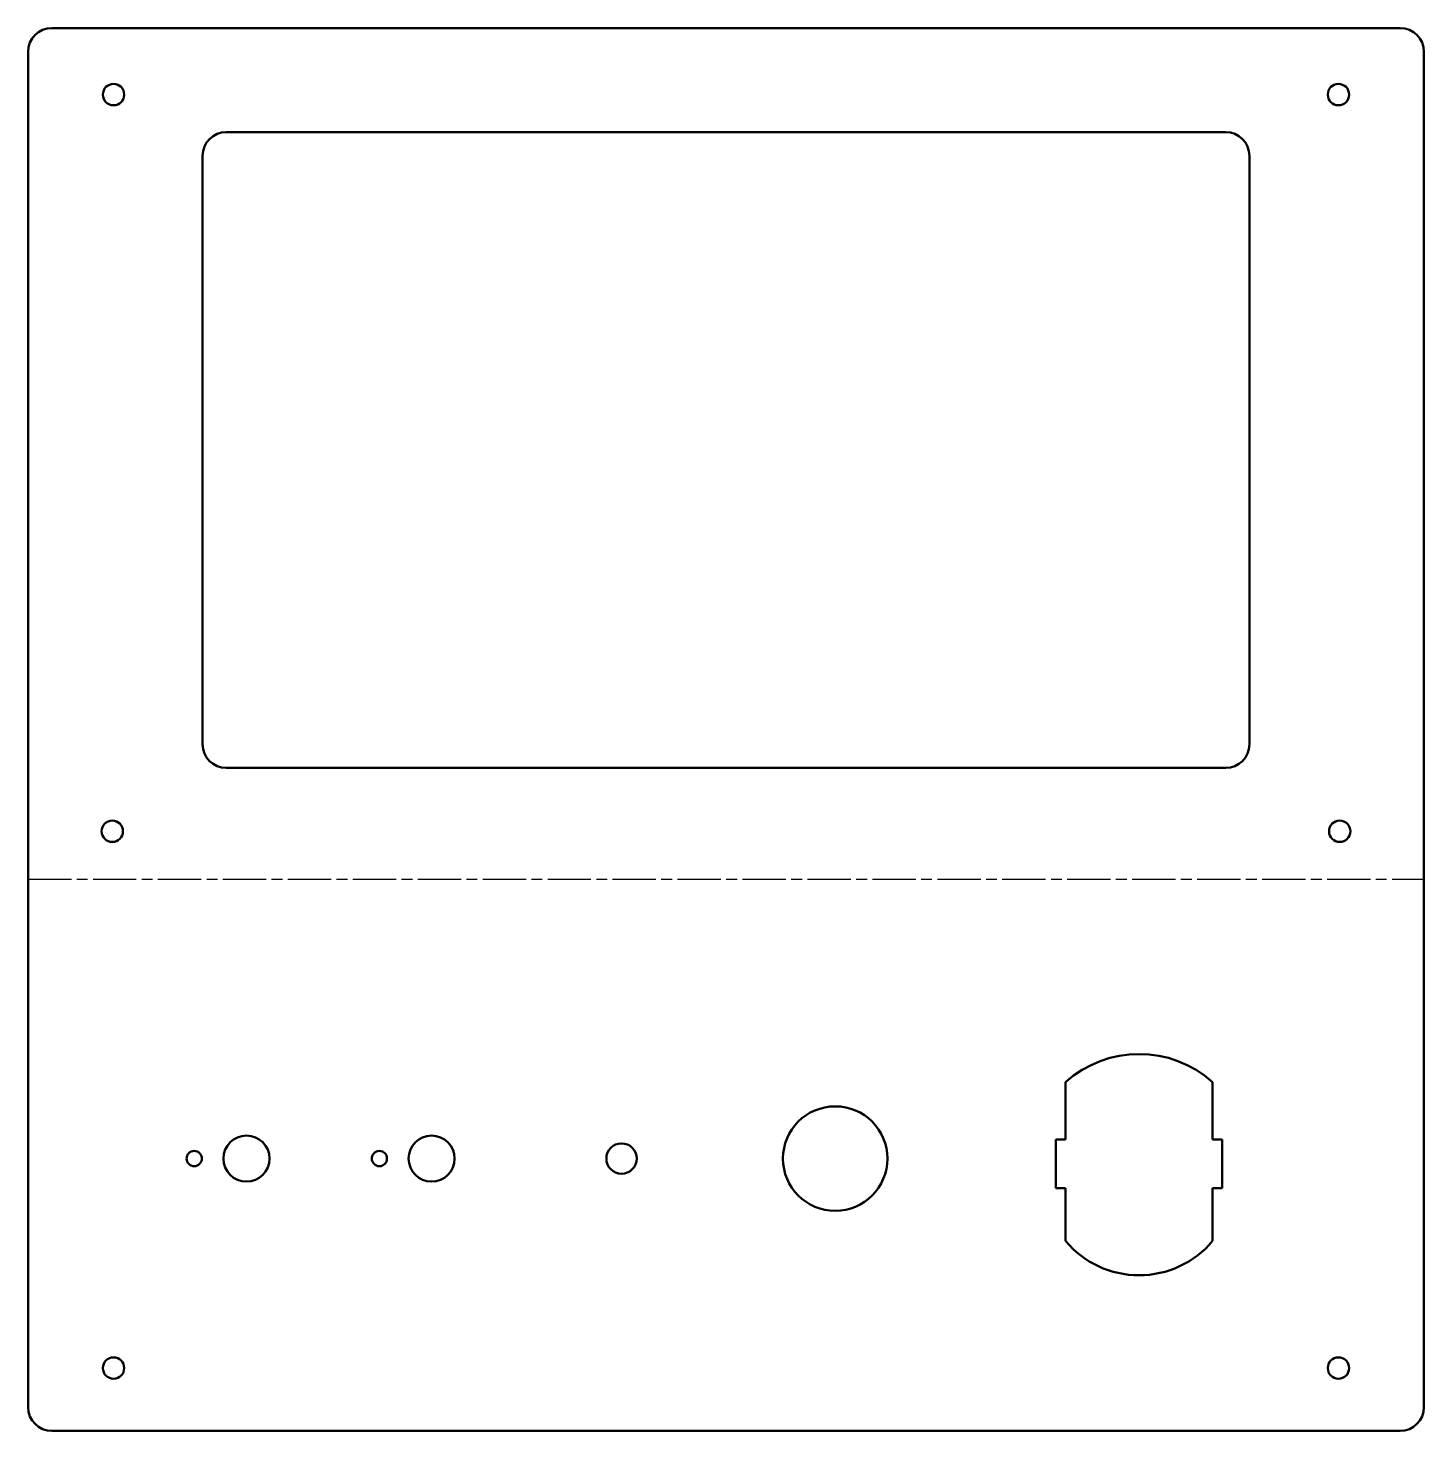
# Model space of a CAD drawing. Header units: inches. Extents: x 0 to 294, y 0 to 295.
import ezdxf

# ---------------------------------------------------------------- set-up
doc = ezdxf.new("R2010")
doc.units = ezdxf.units.IN
doc.header["$MEASUREMENT"] = 0
doc.linetypes.add('Chain', pattern=[13.68, 9.12, -1.14, 2.28, -1.14])
doc.layers.add('Bend Centerline (ANSI)', color=7, linetype='Chain', lineweight=25)
doc.layers.add('Visible (ANSI)', color=7, linetype='Continuous', lineweight=50)

# ---------------------------------------------------------------- blocks, each defined once
blk = doc.blocks.new('DSPY-MAQ-01-CF01_Soldadura y Chapas Display_DSPY-MAQ-01-CF01 (Desplegado)')
at = {"layer": 'Bend Centerline (ANSI)'}
blk.add_line((-147, -31.5), (147, -31.5), dxfattribs=at)
at = {"layer": 'Visible (ANSI)'}
for p, q in [((-142, 147.7), (142, 147.7)), ((-147, 142.7), (-147, -142.7)), ((147, 142.7), (147, -142.7)), ((-105.25, 125.8), (105.25, 125.8)), ((-110.25, -3.1), (-110.25, 120.8)), ((110.25, 120.8), (110.25, -3.1)), ((105.25, -8.1), (-105.25, -8.1)), ((71.5, -86.35), (71.5, -74.27)), ((102.5, -74.27), (102.5, -86.35)), ((69.5, -96.55), (69.5, -86.35)), ((69.5, -86.35), (71.5, -86.35)), ((102.5, -86.35), (104.5, -86.35)), ((104.5, -86.35), (104.5, -96.55)), ((71.5, -96.55), (69.5, -96.55)), ((71.5, -107.7), (71.5, -96.55)), ((104.5, -96.55), (102.5, -96.55)), ((102.5, -96.55), (102.5, -107.7)), ((-142, -147.7), (142, -147.7))]:
    blk.add_line(p, q, dxfattribs=at)
for centre, radius in [((-129, 133.7), 2.25), ((129, 133.7), 2.25), ((-129.26, -21.42), 2.25), ((129.26, -21.42), 2.25), ((23, -90.35), 11), ((-101, -90.35), 4.85), ((-62, -90.35), 4.85), ((-22, -90.35), 3.2), ((-112, -90.35), 1.6), ((-73, -90.35), 1.6), ((-129, -134.46), 2.25), ((129, -134.46), 2.25)]:
    blk.add_circle(centre, radius, dxfattribs=at)
at = {"layer": 'Visible (ANSI)', "extrusion": (0, 0, -1)}
for centre, radius, start, end in [((-142, 142.7), 5, 90, 180), ((142, 142.7), 5, 0, 90), ((-87, -91.53), 23.2, 48.0791, 131.9209), ((-87, -94.67), 20.25, 220.0546, 319.9454), ((142, -142.7), 5, 270, 0), ((-142, -142.7), 5, 180, 270)]:
    blk.add_arc(centre, radius, start, end, dxfattribs=at)
at = {"layer": 'Visible (ANSI)'}
for centre, start, end in [((-105.25, 120.8), 90, 180), ((105.25, 120.8), 0, 90), ((-105.25, -3.1), 180, 270), ((105.25, -3.1), 270, 0)]:
    blk.add_arc(centre, 5, start, end, dxfattribs=at)

msp = doc.modelspace()

# ---------------------------------------------------------------- block references
msp.add_blockref('DSPY-MAQ-01-CF01_Soldadura y Chapas Display_DSPY-MAQ-01-CF01 (Desplegado)', (147, 147.7))

doc.saveas('drawing.dxf')
